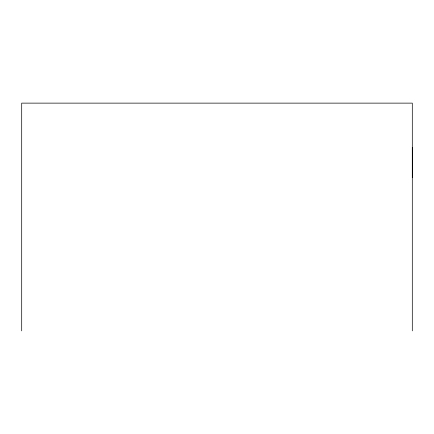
<?xml version="1.0" encoding="UTF-8"?>
<svg xmlns="http://www.w3.org/2000/svg" width="434" height="434" viewBox="0 0 434 434"><rect width="100%" height="100%" fill="white"/><g stroke="black" fill="none" stroke-linecap="round" stroke-linejoin="round"><path stroke-width="0.65" d="M412.3 177.685L412.3 147.419M412.3 330.871L412.3 103.129L21.7 103.129L21.7 330.871"/></g></svg>
